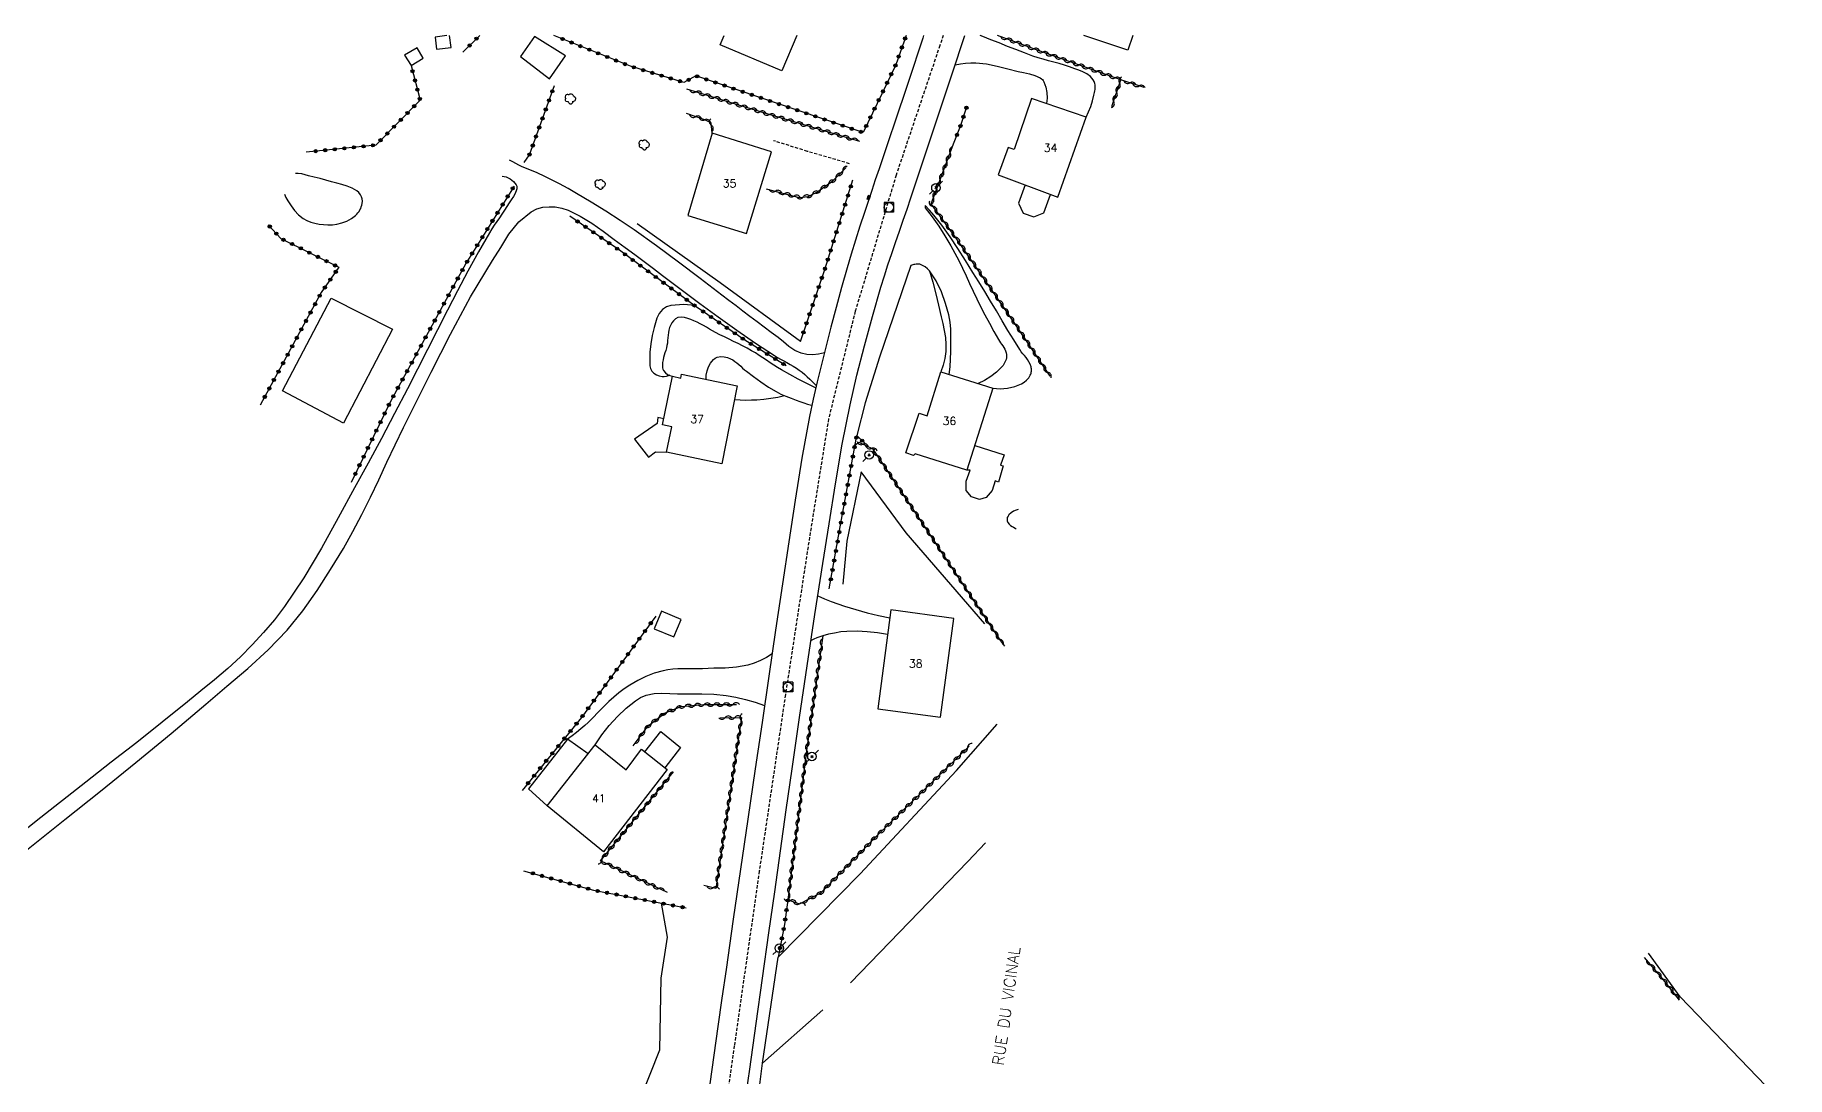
# Model space of a CAD drawing. Header units: millimetres. Extents: x 254000 to 255000, y 44022 to 45000.
# Drawn here: x 254161.7 to 254435.4, y 44837.2 to 45000.1 of the extents above; entities that cross this region are included whole.
import ezdxf
from ezdxf.enums import TextEntityAlignment as Align

# ---------------------------------------------------------------- set-up
doc = ezdxf.new("R2010")
doc.units = ezdxf.units.MM
doc.linetypes.add('DASHED', pattern=[0.75, 0.5, -0.25])
doc.layers.get('0').update_dxf_attribs({"linetype": 'CONTINUOUS'})
for name, color, linetype in [('W0001', 6, 'DASHED'), ('W0008', 7, 'CONTINUOUS'), ('W0017', 7, 'CONTINUOUS'), ('W0071', 7, 'CONTINUOUS'), ('W0101', 7, 'CONTINUOUS'), ('W0104', 1, 'CONTINUOUS'), ('W0112', 1, 'DASHED'), ('W0211', 2, 'CONTINUOUS'), ('W0300', 7, 'CONTINUOUS'), ('W0303', 7, 'CONTINUOUS'), ('W0310', 3, 'CONTINUOUS'), ('W0322', 7, 'CONTINUOUS'), ('W0323', 7, 'CONTINUOUS'), ('W0330', 7, 'CONTINUOUS'), ('W0333', 7, 'CONTINUOUS'), ('W0401', 7, 'CONTINUOUS'), ('W0420', 7, 'CONTINUOUS'), ('W0473', 7, 'CONTINUOUS'), ('W0515', 5, 'CONTINUOUS'), ('W0989', 7, 'CONTINUOUS'), ('W0991', 7, 'CONTINUOUS')]:
    doc.layers.add(name, color=color, linetype=linetype)
doc.styles.get("Standard").update_dxf_attribs({"font": 'romans.shx', "width": 0.85})

# ---------------------------------------------------------------- blocks, each defined once
blk = doc.blocks.new('T300')
for p, q in [((-0.8, 0.51), (-0.86, 0.34)), ((-0.86, 0.34), (-0.86, 0.17)), ((-0.86, 0.17), (-0.74, 0.06)), ((-0.69, 0.63), (-0.8, 0.51)), ((-0.8, -0.06), (-0.74, 0.06)), ((-0.74, 0.06), (-0.69, 0.11)), ((-0.57, 0.69), (-0.69, 0.63)), ((-0.46, 0.69), (-0.57, 0.69)), ((-0.29, 0.63), (-0.46, 0.69)), ((-0.29, 0.63), (-0.17, 0.74)), ((-0.23, 0.57), (-0.29, 0.63)), ((-0.17, 0.74), (-0.06, 0.8)), ((-0.06, 0.8), (0.06, 0.8)), ((0.06, 0.8), (0.23, 0.74)), ((0.23, 0.74), (0.34, 0.63)), ((0.34, 0.63), (0.4, 0.51)), ((0.46, 0.46), (0.34, 0.46)), ((0.4, 0.51), (0.4, 0.46)), ((0.57, 0.4), (0.46, 0.46)), ((0.57, 0.4), (0.69, 0.29)), ((0.69, 0.29), (0.74, 0.17)), ((0.74, 0.06), (0.69, -0.17)), ((0.74, 0.17), (0.74, 0.06)), ((-0.8, -0.17), (-0.8, -0.06)), ((-0.8, -0.23), (-0.8, -0.17)), ((-0.74, -0.34), (-0.8, -0.23)), ((-0.69, -0.4), (-0.74, -0.34)), ((-0.51, -0.46), (-0.69, -0.4)), ((-0.4, -0.46), (-0.51, -0.46)), ((-0.4, -0.46), (-0.34, -0.46)), ((-0.34, -0.46), (-0.34, -0.4)), ((-0.34, -0.51), (-0.34, -0.46)), ((-0.29, -0.63), (-0.34, -0.51)), ((-0.17, -0.74), (-0.29, -0.63)), ((-0.06, -0.8), (-0.17, -0.74)), ((0.06, -0.8), (-0.06, -0.8)), ((0.17, -0.74), (0.06, -0.8)), ((0.23, -0.69), (0.17, -0.74)), ((0.29, -0.46), (0.23, -0.46)), ((0.29, -0.63), (0.23, -0.69)), ((0.46, -0.4), (0.29, -0.46)), ((0.34, -0.51), (0.29, -0.63)), ((0.34, -0.51), (0.34, -0.46)), ((0.57, -0.34), (0.46, -0.4)), ((0.63, -0.29), (0.57, -0.34)), ((0.69, -0.17), (0.63, -0.29))]:
    blk.add_line(p, q)
blk = doc.blocks.new('T420')
for p, q in [((0.75, 0.75), (-0.75, 0.75)), ((-0.75, 0.75), (-0.75, -0.75)), ((0.75, 0.75), (0.75, -0.75)), ((0.75, -0.75), (-0.75, -0.75))]:
    blk.add_line(p, q)
blk.add_ellipse((0, 0), major_axis=(-0.53, 0.53), ratio=1, start_param=3.926991, end_param=10.210176)
blk = doc.blocks.new('T401')
for p, q in [((-0.3, 0.3), (0, 0.3)), ((-0.3, -0.25), (-0.3, 0.3)), ((-0.3, 0.15), (0, 0.15)), ((-0.3, 0), (0, 0)), ((0, 0.3), (0, -0.25)), ((-0.3, -0.15), (0, -0.15)), ((-0.3, -0.25), (-0.3, -0.3)), ((-0.3, -0.3), (0, -0.3)), ((0, -0.3), (0, -0.25))]:
    blk.add_line(p, q)
blk = doc.blocks.new('T473')
for p, q in [((-0.166667, 0.166667), (0.166667, -0.166667)), ((-0.166667, -0.166667), (0.166667, 0.166667)), ((0.500001, 0.500001), (1.000002, 1.000002)), ((-1.000002, -1.000002), (-0.500001, -0.500001))]:
    blk.add_line(p, q)
blk.add_ellipse((0, 0), major_axis=(0.471405, 0.471405), ratio=1, start_param=5.4977871438, end_param=11.780972451)
blk = doc.blocks.new('t323o')
at = {"color": 0, "linetype": 'Continuous'}
for radius in [0.25, 0.15]:
    blk.add_circle((0, 0), radius, dxfattribs=at)
blk = doc.blocks.new('t322o')
at = {"color": 0, "linetype": 'Continuous'}
for radius in [0.25, 0.15]:
    blk.add_circle((0, 0), radius, dxfattribs=at)
blk = doc.blocks.new('t310o')
at = {"color": 0, "linetype": 'Continuous'}
for centre, start, end in [((-0.5, 0.38), 216.8699, 323.1304), ((0.5, -0.37), 36.8699, 143.1303)]:
    blk.add_arc(centre, 0.625, start, end, dxfattribs=at)

msp = doc.modelspace()

# ---------------------------------------------------------------- linework, layer by layer
at = {"layer": 'W0001'}
msp.add_lwpolyline([(254303.59, 45000), (254303.06, 44998.42), (254296.23, 44978.15), (254289.84, 44956.88), (254285.67, 44940.06), (254282.58, 44920.79), (254278.94, 44896.96), (254274.85, 44869.39), (254270.95, 44842.07), (254267.64, 44818.98), (254263.93, 44793.87), (254260.27, 44767.67), (254254.66, 44740.72), (254249.05, 44718.45), (254241.04, 44692.35), (254234.68, 44671.27), (254234.59, 44671)], dxfattribs=at)
at = {"layer": 'W0008'}
for points in [[(254300.53, 45000), (254300.4, 44999.59), (254298.14, 44992.79), (254295.88, 44985.99), (254295.31, 44984.28), (254294.73, 44982.57), (254294.15, 44980.86), (254293.56, 44979.16), (254292.98, 44977.45), (254292.41, 44975.74), (254291.84, 44974.03), (254291.28, 44972.32), (254290.58, 44970.16), (254289.89, 44967.99), (254289.22, 44965.82), (254288.57, 44963.65), (254287.7, 44960.57), (254286.86, 44957.48), (254286.05, 44954.38), (254285.26, 44951.28), (254284.57, 44948.57), (254283.9, 44945.86), (254283.26, 44943.15), (254282.68, 44940.42), (254281.49, 44933.91), (254280.45, 44927.37), (254279.48, 44920.82), (254278.5, 44914.28), (254277.41, 44907.05), (254276.34, 44899.82), (254275.28, 44892.58), (254274.22, 44885.34), (254273.08, 44877.51), (254271.94, 44869.68), (254270.8, 44861.85), (254269.67, 44854.01), (254269.03, 44849.54), (254268.39, 44845.07), (254267.76, 44840.6), (254267.12, 44836.13)], [(254272.36, 44831.32), (254273.36, 44838.42), (254274.36, 44845.53), (254275.35, 44852.63), (254276.36, 44859.74), (254277.26, 44866.15), (254278.16, 44872.56), (254279.07, 44878.97), (254279.99, 44885.38), (254281.16, 44893.41), (254282.33, 44901.44), (254283.52, 44909.46), (254284.78, 44917.47), (254285.76, 44923.68), (254286.75, 44929.9), (254287.82, 44936.1), (254289.05, 44942.27), (254290.11, 44946.9), (254291.28, 44951.5), (254292.53, 44956.08), (254293.86, 44960.64), (254294.39, 44962.41), (254294.96, 44964.16), (254295.54, 44965.9), (254296.13, 44967.64), (254296.74, 44969.38), (254297.34, 44971.12), (254297.94, 44972.86), (254298.53, 44974.6), (254300.15, 44979.45), (254301.77, 44984.29), (254303.39, 44989.14), (254304.99, 44993.99), (254306.96, 45000)]]:
    msp.add_lwpolyline(points, dxfattribs=at)
at = {"layer": 'W0017'}
for points in [[(254325.91, 44987.24), (254326.29, 44988.06), (254326.62, 44988.91), (254326.89, 44989.78), (254327.11, 44990.66), (254327.16, 44990.88), (254327.22, 44991.1), (254327.27, 44991.33), (254327.31, 44991.55), (254327.34, 44991.78), (254327.34, 44992.02), (254327.33, 44992.26), (254327.29, 44992.49), (254327.17, 44992.8), (254327.01, 44993.08), (254326.8, 44993.34), (254326.57, 44993.56), (254326.01, 44993.98), (254325.39, 44994.3), (254324.75, 44994.56), (254324.12, 44994.8), (254323.32, 44995.1), (254322.51, 44995.37), (254321.69, 44995.61), (254320.87, 44995.83), (254320.05, 44996.05), (254319.22, 44996.27), (254318.41, 44996.51), (254317.6, 44996.77), (254316.26, 44997.25), (254314.94, 44997.77), (254313.63, 44998.29), (254312.31, 44998.82), (254311.04, 44999.32), (254309.78, 44999.83), (254309.35, 45000)], [(254305.46, 44995.4), (254306.26, 44995.57), (254307.06, 44995.67), (254307.88, 44995.72), (254308.69, 44995.71), (254310.37, 44995.53), (254312.02, 44995.19), (254313.66, 44994.78), (254315.28, 44994.37), (254316.15, 44994.18), (254317.04, 44994), (254317.92, 44993.75), (254318.75, 44993.35), (254318.92, 44993.23), (254319.07, 44993.09), (254319.2, 44992.93), (254319.3, 44992.75), (254319.61, 44991.93), (254319.78, 44991.08), (254319.82, 44990.2), (254319.73, 44989.34)], [(254300.75, 44973.43), (254300.79, 44973.07)], [(254300.79, 44973.07), (254301.86, 44971.64), (254302.88, 44970.17), (254303.85, 44968.67), (254304.77, 44967.13), (254305.41, 44965.97), (254306.02, 44964.79), (254306.6, 44963.6), (254307.16, 44962.4), (254307.71, 44961.2), (254308.27, 44960), (254308.84, 44958.8), (254309.43, 44957.62), (254310.1, 44956.32), (254310.79, 44955.03), (254311.5, 44953.74), (254312.21, 44952.46), (254312.37, 44952.21), (254312.53, 44951.96), (254312.71, 44951.72), (254312.88, 44951.48), (254313.05, 44951.23), (254313.21, 44950.97), (254313.33, 44950.69), (254313.43, 44950.4), (254313.48, 44950.13), (254313.48, 44949.87), (254313.46, 44949.6), (254313.4, 44949.34), (254313.28, 44949.01), (254313.12, 44948.7), (254312.93, 44948.41), (254312.71, 44948.14), (254311.9, 44947.35), (254311, 44946.66), (254310.04, 44946.06), (254309.02, 44945.58)], [(254304.53, 44946.99), (254304.65, 44948.2), (254304.74, 44949.41), (254304.79, 44950.61), (254304.79, 44951.82), (254304.78, 44952.95), (254304.75, 44954.07), (254304.66, 44955.2), (254304.45, 44956.32), (254303.95, 44958.12), (254303.33, 44959.91), (254302.51, 44961.62), (254301.42, 44963.2), (254301.11, 44963.53), (254300.75, 44963.82), (254300.35, 44964.05), (254299.92, 44964.22), (254299.74, 44964.26), (254299.54, 44964.26), (254299.36, 44964.24), (254299.17, 44964.21), (254299.01, 44964.19), (254298.84, 44964.15), (254298.68, 44964.11), (254298.52, 44964.06)], [(254283.64, 44944.91), (254282.29, 44945.57), (254280.95, 44946.26), (254279.63, 44946.98), (254278.32, 44947.72), (254277.72, 44948.08), (254277.14, 44948.45), (254276.56, 44948.83), (254275.98, 44949.22), (254275.41, 44949.61), (254274.83, 44949.99), (254274.24, 44950.36), (254273.64, 44950.71), (254272.95, 44951.09), (254272.25, 44951.46), (254271.55, 44951.82), (254270.84, 44952.17), (254270.13, 44952.51), (254269.42, 44952.86), (254268.71, 44953.21), (254268.01, 44953.56), (254267.53, 44953.82), (254267.06, 44954.09), (254266.59, 44954.37), (254266.12, 44954.64), (254265.64, 44954.91), (254265.15, 44955.16), (254264.65, 44955.38), (254264.14, 44955.57), (254263.68, 44955.74), (254263.19, 44955.89), (254262.66, 44955.97), (254262.13, 44955.89), (254261.76, 44955.7), (254261.45, 44955.41), (254261.21, 44955.08), (254261.02, 44954.74), (254260.85, 44954.35), (254260.74, 44953.95), (254260.66, 44953.54), (254260.61, 44953.13), (254260.57, 44952.73), (254260.54, 44952.32), (254260.5, 44951.92), (254260.43, 44951.52), (254260.34, 44951.14), (254260.24, 44950.77), (254260.12, 44950.4), (254260.01, 44950.03), (254259.91, 44949.65), (254259.82, 44949.27), (254259.76, 44948.88), (254259.73, 44948.48), (254259.73, 44948.26), (254259.75, 44948.04), (254259.8, 44947.81), (254259.9, 44947.61), (254260.18, 44947.28), (254260.51, 44947.02), (254260.9, 44946.84), (254261.31, 44946.74)], [(254266.54, 44946.23), (254266.58, 44946.9), (254266.72, 44947.55), (254266.94, 44948.17), (254267.25, 44948.76), (254267.45, 44949.05), (254267.68, 44949.32), (254267.96, 44949.54), (254268.29, 44949.7), (254268.83, 44949.79), (254269.36, 44949.76), (254269.87, 44949.63), (254270.36, 44949.45), (254270.72, 44949.27), (254271.05, 44949.05), (254271.37, 44948.81), (254271.67, 44948.54), (254271.95, 44948.28), (254272.24, 44948.01), (254272.53, 44947.75), (254272.84, 44947.5), (254273.97, 44946.67), (254275.1, 44945.84), (254276.27, 44945.04), (254277.48, 44944.32), (254278.24, 44943.94), (254279.02, 44943.61), (254279.81, 44943.31), (254280.6, 44943.01), (254281.2, 44942.79), (254281.81, 44942.57), (254282.41, 44942.37), (254283.02, 44942.18)], [(254284.01, 44912.39), (254285.03, 44911.94), (254286.07, 44911.53), (254287.12, 44911.14), (254288.18, 44910.79), (254289.93, 44910.25), (254291.69, 44909.77), (254293.46, 44909.34), (254295.24, 44908.96)], [(254294.89, 44906.35), (254293.32, 44906.62), (254291.73, 44906.79), (254290.13, 44906.86), (254288.53, 44906.83), (254287.57, 44906.75), (254286.62, 44906.59), (254285.68, 44906.39), (254284.76, 44906.14), (254284.29, 44905.99), (254283.83, 44905.82), (254283.39, 44905.62), (254282.95, 44905.4)], [(254276.88, 44903.36), (254275.99, 44902.78), (254275.05, 44902.29), (254274.07, 44901.88), (254273.06, 44901.57), (254271.3, 44901.23), (254269.51, 44901.11), (254267.73, 44901.08), (254265.97, 44901.01), (254265.2, 44900.97), (254264.43, 44900.97), (254263.67, 44900.98), (254262.9, 44900.98), (254262.13, 44900.98), (254261.35, 44900.93), (254260.58, 44900.85), (254259.82, 44900.7), (254258.45, 44900.31), (254257.13, 44899.78), (254255.86, 44899.15), (254254.62, 44898.45), (254253.75, 44897.88), (254252.93, 44897.24), (254252.14, 44896.56), (254251.36, 44895.88), (254250.87, 44895.43), (254250.4, 44894.96), (254249.94, 44894.49), (254249.49, 44894.01), (254249.04, 44893.53), (254248.58, 44893.06), (254248.11, 44892.6), (254247.62, 44892.15), (254246.97, 44891.59), (254246.3, 44891.05), (254245.62, 44890.52), (254244.92, 44890.02)], [(254249.22, 44889.1), (254250.27, 44890.66), (254251.43, 44892.15), (254252.69, 44893.54), (254254.06, 44894.84), (254254.77, 44895.44), (254255.51, 44896), (254256.31, 44896.49), (254257.18, 44896.86), (254258.41, 44897.12), (254259.65, 44897.17), (254260.89, 44897.12), (254262.1, 44897.1), (254263.99, 44897.11), (254265.88, 44897.11), (254267.77, 44897.03), (254269.66, 44896.83), (254271.19, 44896.56), (254272.71, 44896.21), (254274.21, 44895.78), (254275.68, 44895.27)]]:
    msp.add_lwpolyline(points, dxfattribs=at)
at = {"layer": 'W0071'}
for points in [[(254285.02, 44950.38), (254284.13, 44950.15), (254283.22, 44950.06), (254282.3, 44950.11), (254281.41, 44950.31), (254280.39, 44950.75), (254279.49, 44951.39), (254278.65, 44952.1), (254277.82, 44952.76), (254276.71, 44953.57), (254275.6, 44954.39), (254274.5, 44955.22), (254273.4, 44956.06), (254272.31, 44956.9), (254271.22, 44957.74), (254270.12, 44958.58), (254269.02, 44959.41), (254265.61, 44961.98), (254262.22, 44964.57), (254258.79, 44967.13), (254255.31, 44969.6), (254253.1, 44971.09), (254250.86, 44972.53), (254248.6, 44973.94), (254246.31, 44975.3), (254244.99, 44976.05), (254243.65, 44976.78), (254242.3, 44977.48), (254240.94, 44978.15), (254240.55, 44978.33), (254240.16, 44978.5), (254239.77, 44978.66), (254239.38, 44978.82), (254238.99, 44978.98), (254238.6, 44979.14), (254238.21, 44979.31), (254237.82, 44979.48), (254237.32, 44979.72), (254236.83, 44979.97), (254236.34, 44980.23), (254235.85, 44980.49)], [(254234.67, 44978.01), (254235.34, 44977.88), (254235.95, 44977.59), (254236.48, 44977.17), (254236.89, 44976.63), (254236.97, 44976.44), (254236.98, 44976.24), (254236.96, 44976.04), (254236.92, 44975.85), (254236.73, 44975.3), (254236.44, 44974.8), (254236.12, 44974.32), (254235.81, 44973.85), (254235.44, 44973.25), (254235.05, 44972.66), (254234.66, 44972.08), (254234.26, 44971.5), (254233.86, 44970.92), (254233.46, 44970.34), (254233.08, 44969.75), (254232.71, 44969.14), (254230.99, 44966.16), (254229.34, 44963.14), (254227.73, 44960.1), (254226.16, 44957.03), (254224.6, 44953.96), (254223.05, 44950.89), (254221.48, 44947.83), (254219.89, 44944.78), (254217.85, 44940.89), (254215.82, 44937), (254213.76, 44933.12), (254211.65, 44929.28), (254209.05, 44924.57), (254206.45, 44919.86), (254203.71, 44915.21), (254200.71, 44910.74), (254199.12, 44908.66), (254197.42, 44906.66), (254195.65, 44904.74), (254193.81, 44902.88), (254191.82, 44901.02), (254189.74, 44899.26), (254187.63, 44897.54), (254185.52, 44895.83), (254181.59, 44892.64), (254177.62, 44889.5), (254173.64, 44886.38), (254169.65, 44883.27), (254161.91, 44877.17), (254154.17, 44871.05)], [(254160.38, 44872.65), (254166.39, 44877.44), (254171.95, 44881.88), (254177.49, 44886.35), (254182.98, 44890.87), (254188.41, 44895.48), (254191.68, 44898.26), (254194.96, 44901.04), (254198.15, 44903.94), (254201.12, 44907.06), (254203.56, 44910.07), (254205.81, 44913.24), (254207.89, 44916.5), (254209.89, 44919.81), (254211.37, 44922.44), (254212.78, 44925.11), (254214.11, 44927.82), (254215.41, 44930.54), (254216.68, 44933.28), (254217.96, 44936), (254219.27, 44938.72), (254220.62, 44941.41), (254223.62, 44947.34), (254226.6, 44953.28), (254229.74, 44959.15), (254233.2, 44964.84), (254234.46, 44966.85), (254235.75, 44968.92), (254237.3, 44970.87), (254239.23, 44972.44), (254240.11, 44972.87), (254241.05, 44973.13), (254242.01, 44973.23), (254242.96, 44973.21), (254244.01, 44973.02), (254245, 44972.67), (254245.95, 44972.22), (254246.86, 44971.75), (254248.72, 44970.65), (254250.49, 44969.42), (254252.21, 44968.12), (254253.93, 44966.84), (254255.4, 44965.77), (254256.86, 44964.68), (254258.31, 44963.58), (254259.76, 44962.48), (254261.2, 44961.38), (254262.65, 44960.28), (254264.1, 44959.19), (254265.57, 44958.11), (254268.45, 44956.02), (254271.34, 44953.94), (254274.25, 44951.91), (254277.22, 44949.95), (254277.7, 44949.65), (254278.19, 44949.38), (254278.69, 44949.11), (254279.18, 44948.85), (254279.68, 44948.58), (254280.17, 44948.3), (254280.65, 44948), (254281.11, 44947.69), (254281.54, 44947.36), (254281.95, 44947), (254282.34, 44946.64), (254282.73, 44946.27), (254282.99, 44946.03), (254283.24, 44945.79), (254283.48, 44945.54), (254283.73, 44945.29)]]:
    msp.add_lwpolyline(points, dxfattribs=at)
at = {"layer": 'W0101'}
for points in [[(254280.73, 45000), (254278.39, 44994.45), (254268.74, 44998.51), (254269.37, 45000)], [(254333.21, 45000), (254332.42, 44997.68), (254325.57, 45000)]]:
    msp.add_lwpolyline(points, dxfattribs=at)
for points in [[(254317.38, 44990.13), (254314.67, 44982.16), (254313.74, 44982.49), (254312.18, 44978.18), (254321.5, 44974.71), (254325.91, 44987.24)], [(254272.88, 44969.04), (254276.76, 44981.8), (254267.51, 44984.7), (254263.67, 44971.86)], [(254271.42, 44945.22), (254269, 44933.03), (254260.38, 44934.86), (254261.19, 44938.82), (254259.72, 44939.14), (254261.31, 44946.74), (254262.58, 44946.4), (254262.72, 44947.03)], [(254299.21, 44934.6), (254298.92, 44934.33), (254297.76, 44934.77), (254299.84, 44940.97), (254301.08, 44940.56), (254303.23, 44947.4), (254311.32, 44944.86), (254307.29, 44932.06)], [(254295.41, 44910.19), (254293.35, 44894.75), (254303.15, 44893.44), (254305.27, 44908.84)], [(254260.44, 44885.24), (254250.53, 44872.4), (254241.72, 44879.6), (254249.22, 44889.1), (254254.06, 44885.22), (254256.45, 44888.45)]]:
    msp.add_lwpolyline(points, close=True, dxfattribs=at)
at = {"layer": 'W0104'}
for points in [[(254219.44, 44996.89), (254220.46, 44995.28), (254222.35, 44996.43), (254221.43, 44998.07)], [(254244.57, 44996.8), (254239.74, 44999.84), (254237.53, 44996.69), (254242.1, 44993.2)], [(254217.55, 44954.07), (254209.93, 44939.4), (254200.38, 44944.46), (254207.96, 44958.94)], [(254261.52, 44905.98), (254262.65, 44908.7), (254259.56, 44909.98), (254258.43, 44907.26)]]:
    msp.add_lwpolyline(points, close=True, dxfattribs=at)
for points in [[(254224.2, 44999.71), (254224.46, 44997.84), (254226.73, 44998.12), (254226.46, 45000)], [(254226.04, 45000), (254224.2, 44999.71)], [(254316.37, 44976.62), (254315.34, 44973.78), (254316.1, 44972.22), (254317.73, 44971.62), (254319.31, 44972.29), (254320.32, 44975.15)], [(254259.92, 44940.05), (254259.01, 44940.26), (254258.91, 44939.32), (254255.35, 44936.89), (254257.54, 44934.07), (254258.66, 44934.93), (254260.38, 44934.86)], [(254308.5, 44935.91), (254313.09, 44934.42), (254312.55, 44932.83), (254312.94, 44932.71), (254312.2, 44930.17), (254311.68, 44930.36), (254311.21, 44928.89), (254310.31, 44927.77), (254309.26, 44927.46), (254308, 44927.87), (254307.17, 44928.85), (254307.15, 44930.32), (254307.77, 44932.04), (254307.29, 44932.06)], [(254257, 44888), (254259.46, 44891.2), (254262.54, 44888.7), (254260.1, 44885.51)], [(254248.12, 44887.71), (254244.92, 44890.02), (254238.82, 44882.24), (254241.72, 44879.6)]]:
    msp.add_lwpolyline(points, dxfattribs=at)
at = {"layer": 'W0112'}
msp.add_lwpolyline([(254288.95, 44979.95), (254282.37, 44981.87), (254277.1, 44983.53)], dxfattribs=at)
at = {"layer": 'W0211'}
for points in [[(254311.32, 44944.86), (254312.47, 44944.76), (254313.63, 44944.85), (254314.76, 44945.11), (254315.83, 44945.55), (254316.24, 44945.79), (254316.62, 44946.1), (254316.94, 44946.46), (254317.19, 44946.88), (254317.25, 44947.04), (254317.3, 44947.21), (254317.34, 44947.37), (254317.36, 44947.54), (254317.36, 44947.71), (254317.35, 44947.88), (254317.33, 44948.05), (254317.3, 44948.21), (254317.16, 44948.6), (254316.98, 44948.97), (254316.76, 44949.32), (254316.52, 44949.64), (254316.27, 44949.95), (254316.02, 44950.25), (254315.77, 44950.56), (254315.55, 44950.89), (254314.62, 44952.39), (254313.7, 44953.9), (254312.79, 44955.41), (254311.89, 44956.93), (254310.98, 44958.44), (254310.07, 44959.96), (254309.15, 44961.46), (254308.22, 44962.96), (254307.05, 44964.83), (254305.87, 44966.69), (254304.65, 44968.54), (254303.37, 44970.33), (254302.75, 44971.14), (254302.11, 44971.92), (254301.44, 44972.68), (254300.75, 44973.43)], [(254301.42, 44963.2), (254301.94, 44961.42), (254302.42, 44959.63), (254302.86, 44957.83), (254303.27, 44956.02), (254303.52, 44954.96), (254303.76, 44953.88), (254303.95, 44952.79), (254304.02, 44951.69), (254303.97, 44950.59), (254303.82, 44949.51), (254303.57, 44948.44), (254303.23, 44947.4)], [(254264.85, 44957.69), (254264.25, 44957.83), (254263.63, 44957.91), (254263.01, 44957.94), (254262.39, 44957.91), (254261.72, 44957.85), (254261.03, 44957.76), (254260.34, 44957.55), (254259.73, 44957.17), (254259.2, 44956.55), (254258.86, 44955.82), (254258.64, 44955.06), (254258.45, 44954.33), (254258.13, 44953.07), (254257.89, 44951.78), (254257.76, 44950.48), (254257.74, 44949.17), (254257.74, 44948.77), (254257.76, 44948.35), (254257.85, 44947.93), (254258.06, 44947.54), (254258.39, 44947.2), (254258.8, 44946.95), (254259.24, 44946.8), (254259.69, 44946.71), (254260.02, 44946.69), (254260.34, 44946.73), (254260.66, 44946.82), (254260.95, 44946.96)], [(254271, 44943.08), (254271.87, 44943.03), (254272.74, 44943.01), (254273.62, 44943.02), (254274.49, 44943.06), (254275.58, 44943.16), (254276.66, 44943.29), (254277.73, 44943.47), (254278.8, 44943.69)]]:
    msp.add_lwpolyline(points, dxfattribs=at)
at = {"layer": 'W0300'}
msp.add_lwpolyline([(254310.11, 44908.02), (254297.78, 44922.27), (254290.77, 44931.76), (254288.54, 44920.96), (254287.91, 44914.24)], dxfattribs=at)
at = {"layer": 'W0303'}
msp.add_lwpolyline([(254281.27, 44952.15), (254268.73, 44961.32), (254255.78, 44970.53)], dxfattribs=at)
at = {"layer": 'W0310'}
for points in [[(254329.95, 44988.89), (254331.32, 44993.07), (254318.56, 44997.59), (254312.09, 45000)], [(254334.96, 44991.84), (254331.32, 44993.07)], [(254290.58, 44983.44), (254276.22, 44987.7), (254263.53, 44991.62)], [(254267.51, 44984.7), (254267.34, 44986.32), (254266.19, 44986.87), (254263.47, 44987.77)], [(254320.27, 44946.73), (254314.78, 44954.98), (254305.63, 44968.31), (254304.35, 44970.04), (254301.71, 44973.69), (254305.18, 44983.05)], [(254275.92, 44976.03), (254281.1, 44974.68), (254282.49, 44974.83), (254283.86, 44975.51), (254286.34, 44977.25), (254288.44, 44979.34)], [(254313.21, 44904.53), (254312.58, 44905.36), (254292.64, 44935.31), (254290.48, 44936.37), (254289.72, 44935.92)], [(254284.76, 44906.14), (254282.29, 44888.61), (254279.32, 44864.88), (254281.16, 44864.25), (254284.47, 44865.96), (254293.32, 44874.97), (254307.66, 44888.88)], [(254255.17, 44888.98), (254257.51, 44892.07), (254260.16, 44894.1), (254262.67, 44895.09), (254266.12, 44895.4), (254271.27, 44895.42)], [(254268.75, 44893.35), (254272.08, 44893.39), (254268.06, 44866.67), (254266.19, 44867.12)], [(254260.51, 44866.03), (254250.04, 44870.99), (254250.05, 44870.99), (254261.48, 44884.91)], [(254418.6, 44849.2), (254415.96, 44852.59), (254413.12, 44855.88)]]:
    msp.add_lwpolyline(points, dxfattribs=at)
at = {"layer": 'W0322'}
msp.add_lwpolyline([(254279.05, 44948.37), (254272.62, 44952.35), (254264.85, 44957.69)], dxfattribs=at)
at = {"layer": 'W0323'}
for points in [[(254228.57, 44997.36), (254231.19, 45000)], [(254297.79, 45000), (254296.17, 44995.4), (254291.07, 44984.81), (254264.94, 44993.68), (254263.09, 44992.65), (254254.72, 44995.17), (254242.74, 45000)], [(254220.46, 44995.28), (254221.88, 44989.87), (254214.95, 44982.85), (254204.07, 44981.74)], [(254238.15, 44980.11), (254238.95, 44981.35), (254242.86, 44992.19)], [(254305.18, 44983.05), (254306.27, 44985.83), (254307.25, 44988.82)], [(254236.55, 44976.45), (254229.03, 44964.35), (254217.26, 44942.79), (254211.09, 44930.12)], [(254281.27, 44952.15), (254285.12, 44963.55), (254289.48, 44977.42)], [(254198.15, 44970.37), (254200.12, 44968.26), (254209.18, 44963.75), (254206.44, 44959.79), (254196.9, 44942.18)], [(254264.85, 44957.69), (254253.24, 44966.25), (254245.24, 44971.77)], [(254285.78, 44913.5), (254287.39, 44922.61), (254290.07, 44937.45), (254291.48, 44936.13)], [(254258.72, 44909.23), (254247.09, 44893.39), (254237.79, 44881.96)], [(254238.02, 44869.43), (254248.98, 44866.39), (254263.42, 44863.62)], [(254279.32, 44864.88), (254278.81, 44861.04), (254277.83, 44855.91)]]:
    msp.add_lwpolyline(points, dxfattribs=at)
at = {"layer": 'W0330'}
for points in [[(254270.64, 44796.68), (254272.32, 44815.19), (254275.34, 44839.33), (254277.83, 44855.91), (254290.59, 44868.94), (254305.66, 44885.08), (254312.01, 44892.34)], [(254310.2, 44873.81), (254307.45, 44870.89), (254289.1, 44851.9)], [(254235.19, 44805.27), (254243.81, 44815.67), (254254.58, 44829.5), (254259.32, 44841.46), (254259.52, 44852.64), (254260.51, 44859.04), (254259.56, 44864.36)], [(254528.45, 44838.22), (254511.34, 44823.03), (254498.63, 44811.96), (254478.96, 44794.42), (254473.63, 44795.51), (254462.8, 44805.37), (254440.08, 44827.5), (254418.69, 44849.7), (254413.78, 44856.53)], [(254284.76, 44847.69), (254275.34, 44839.33)]]:
    msp.add_lwpolyline(points, dxfattribs=at)
at = {"layer": 'W0333'}
msp.add_lwpolyline([(254298.52, 44964.06), (254293.65, 44949.72), (254291.4, 44942.55), (254290.07, 44937.45)], dxfattribs=at)
at = {"layer": 'W0515'}
for points in [[(254200.69, 44975.16), (254200.92, 44974.67), (254201.23, 44974.13), (254201.71, 44973.36), (254202.26, 44972.63), (254202.88, 44971.96), (254203.6, 44971.39), (254204.19, 44971.06), (254204.81, 44970.82), (254205.45, 44970.65), (254206.1, 44970.52), (254206.79, 44970.42), (254207.48, 44970.37), (254208.17, 44970.39), (254208.86, 44970.5), (254209.64, 44970.7), (254210.41, 44970.98), (254211.15, 44971.36), (254211.8, 44971.87), (254211.99, 44972.06), (254212.17, 44972.26), (254212.33, 44972.48), (254212.47, 44972.71), (254212.59, 44972.96), (254212.69, 44973.21), (254212.77, 44973.47), (254212.82, 44973.73), (254212.85, 44974.09), (254212.82, 44974.44), (254212.72, 44974.78), (254212.56, 44975.1), (254212.3, 44975.43), (254211.97, 44975.7), (254211.62, 44975.92), (254211.26, 44976.12), (254210.48, 44976.46), (254209.66, 44976.7), (254208.84, 44976.91), (254208.03, 44977.12), (254207.14, 44977.37), (254206.25, 44977.61), (254205.35, 44977.83), (254204.45, 44978.04)], [(254204.45, 44978.04), (254203.92, 44978.18), (254203.38, 44978.34), (254202.82, 44978.44), (254202.42, 44978.43)], [(254315.3, 44925.88), (254314.98, 44925.81), (254314.56, 44925.63), (254314.18, 44925.38), (254313.85, 44925.06), (254313.71, 44924.86), (254313.6, 44924.63), (254313.55, 44924.38), (254313.58, 44924.12), (254313.7, 44923.85), (254313.89, 44923.61), (254314.11, 44923.42), (254314.35, 44923.26), (254314.58, 44923.13), (254314.82, 44923), (254315, 44922.87)]]:
    msp.add_lwpolyline(points, dxfattribs=at)

# ---------------------------------------------------------------- block references
at = {"layer": 'W0300'}
for p in [(254245.39, 44990.07), (254256.92, 44982.88), (254250.05, 44976.7)]:
    msp.add_blockref('T300', p, dxfattribs=at)
at = {"layer": 'W0310'}
for p, rotation in [((254313.5, 44999.48), 159.5685014173443), ((254314.91, 44998.95), 159.5685014173443), ((254316.31, 44998.43), 159.5685014173443), ((254317.72, 44997.91), 159.5685014173443), ((254319.13, 44997.39), 160.493314094583), ((254320.54, 44996.89), 160.493314094583), ((254321.95, 44996.39), 160.493314094583), ((254323.37, 44995.89), 160.493314094583), ((254324.78, 44995.39), 160.493314094583), ((254326.2, 44994.89), 160.493314094583), ((254327.61, 44994.39), 160.493314094583), ((254329.02, 44993.88), 160.493314094583), ((254330.44, 44993.38), 160.493314094583), ((254331.15, 44992.54), 71.82031956073138), ((254332.74, 44992.59), 161.2879578989734), ((254334.17, 44992.11), 161.2879578989734), ((254264.96, 44991.18), 162.8462041565393), ((254266.39, 44990.73), 162.8462041565393), ((254267.83, 44990.29), 162.8462041565393), ((254269.26, 44989.85), 162.8462041565393), ((254270.69, 44989.41), 162.8462041565393), ((254272.13, 44988.96), 162.8462041565393), ((254330.21, 44989.69), 71.82031956073138), ((254330.68, 44991.11), 71.82031956073138), ((254264.89, 44987.3), 161.7164600635436), ((254266.31, 44986.82), 154.3036123450372), ((254267.37, 44985.97), 95.95560994456294), ((254273.56, 44988.52), 162.8462041565393), ((254274.99, 44988.08), 162.8462041565393), ((254276.43, 44987.64), 163.4781131514374), ((254277.87, 44987.21), 163.4781131514374), ((254279.3, 44986.79), 163.4781131514374), ((254280.74, 44986.36), 163.4781131514374), ((254282.18, 44985.93), 163.4781131514374), ((254283.62, 44985.51), 163.4781131514374), ((254285.06, 44985.08), 163.4781131514374), ((254286.49, 44984.65), 163.4781131514374), ((254287.93, 44984.23), 163.4781131514374), ((254289.37, 44983.8), 163.4781131514374), ((254304.13, 44980.24), 69.66569696791237), ((254304.66, 44981.65), 69.66569696791237), ((254286.83, 44977.74), 44.94540661068977), ((254287.89, 44978.8), 44.94540661068977), ((254303.61, 44978.83), 69.66569696791237), ((254277.38, 44975.65), 345.3813808629374), ((254278.83, 44975.27), 345.3813808629374), ((254283.16, 44975.16), 26.71574107391372), ((254284.45, 44975.93), 34.97958385713999), ((254285.68, 44976.79), 34.97958385713999), ((254302.57, 44976.02), 69.66569696791237), ((254303.09, 44977.43), 69.66569696791237), ((254280.28, 44974.89), 345.3813808629374), ((254281.75, 44974.75), 6.160328015459362), ((254302.01, 44973.27), 125.8182042856295), ((254302.05, 44974.61), 69.66569696791237), ((254302.89, 44972.06), 125.8182042856295), ((254303.77, 44970.84), 125.8182042856295), ((254304.65, 44969.63), 126.5826765008325), ((254305.55, 44968.42), 126.5826765008325), ((254306.4, 44967.19), 124.4610455544569), ((254307.25, 44965.95), 124.4610455544569), ((254308.1, 44964.72), 124.4610455544569), ((254308.95, 44963.48), 124.4610455544569), ((254309.79, 44962.24), 124.4610455544569), ((254310.64, 44961.01), 124.4610455544569), ((254311.49, 44959.77), 124.4610455544569), ((254312.34, 44958.53), 124.4610455544569), ((254313.19, 44957.3), 124.4610455544569), ((254314.04, 44956.06), 124.4610455544569), ((254314.88, 44954.82), 123.6783080186052), ((254315.72, 44953.57), 123.6783080186052), ((254316.55, 44952.32), 123.6783080186052), ((254317.38, 44951.08), 123.6783080186052), ((254318.21, 44949.83), 123.6783080186052), ((254319.04, 44948.58), 123.6783080186052), ((254319.88, 44947.33), 123.6783080186052), ((254291.03, 44936.1), 153.8073395465395), ((254292.37, 44935.44), 153.8073395465395), ((254293.31, 44934.31), 123.6516371125055), ((254294.14, 44933.06), 123.6516371125055), ((254294.97, 44931.81), 123.6516371125055), ((254295.8, 44930.56), 123.6516371125055), ((254296.63, 44929.31), 123.6516371125055), ((254297.46, 44928.06), 123.6516371125055), ((254298.29, 44926.81), 123.6516371125055), ((254299.13, 44925.56), 123.6516371125055), ((254299.96, 44924.32), 123.6516371125055), ((254300.79, 44923.07), 123.6516371125055), ((254301.62, 44921.82), 123.6516371125055), ((254302.45, 44920.57), 123.6516371125055), ((254303.28, 44919.32), 123.6516371125055), ((254304.11, 44918.07), 123.6516371125055), ((254304.94, 44916.82), 123.6516371125055), ((254305.78, 44915.58), 123.6516371125055), ((254306.61, 44914.33), 123.6516371125055), ((254307.44, 44913.08), 123.6516371125055), ((254308.27, 44911.83), 123.6516371125055), ((254309.1, 44910.58), 123.6516371125055), ((254309.93, 44909.33), 123.6516371125055), ((254310.76, 44908.08), 123.6516371125055), ((254311.59, 44906.84), 123.6516371125055), ((254284.55, 44904.65), 261.9939192437399), ((254312.42, 44905.59), 123.6516371125055), ((254284.13, 44901.68), 261.9939192437399), ((254284.34, 44903.17), 261.9939192437399), ((254283.71, 44898.71), 261.9939192437399), ((254283.92, 44900.2), 261.9939192437399), ((254283.29, 44895.74), 261.9939192437399), ((254283.5, 44897.23), 261.9939192437399), ((254259.19, 44893.36), 37.42538423793908), ((254260.42, 44894.2), 21.3835160759629), ((254261.82, 44894.75), 21.3835160759629), ((254263.26, 44895.14), 5.245454524245976), ((254264.75, 44895.28), 5.245454524245976), ((254266.24, 44895.4), 0.2222478360765152), ((254267.74, 44895.41), 0.2222478360765152), ((254269.24, 44895.41), 0.2222478360765152), ((254270.74, 44895.42), 0.2222478360765152), ((254272.01, 44892.95), 261.4507861672514), ((254282.87, 44892.77), 261.9939192437399), ((254283.08, 44894.26), 261.9939192437399), ((254256.08, 44890.17), 52.97043860732757), ((254256.98, 44891.37), 52.97043860732757), ((254258, 44892.45), 37.42538423793908), ((254269.53, 44893.36), 0.8278163900740575), ((254271.03, 44893.38), 0.8278163900740575), ((254271.56, 44889.98), 261.4507861672514), ((254271.78, 44891.46), 261.4507861672514), ((254282.67, 44891.29), 261.9939192437399), ((254271.34, 44888.5), 261.4507861672514), ((254282.25, 44888.31), 262.8770640970859), ((254282.46, 44889.8), 261.9939192437399), ((254306.31, 44887.57), 44.11959453342911), ((254307.38, 44888.61), 44.11959453342911), ((254270.89, 44885.53), 261.4507861672514), ((254271.12, 44887.01), 261.4507861672514), ((254281.88, 44885.34), 262.8770640970859), ((254282.07, 44886.83), 262.8770640970859), ((254304.15, 44885.48), 44.11959453342911), ((254305.23, 44886.52), 44.11959453342911), ((254259.82, 44882.89), 50.62601816846092), ((254260.77, 44884.05), 50.62601816846092), ((254270.45, 44882.56), 261.4507861672514), ((254270.67, 44884.05), 261.4507861672514), ((254281.51, 44882.36), 262.8770640970859), ((254281.69, 44883.85), 262.8770640970859), ((254300.92, 44882.34), 44.11959453342911), ((254302, 44883.39), 44.11959453342911), ((254303.07, 44884.43), 44.11959453342911), ((254256.96, 44879.41), 50.62601816846092), ((254257.91, 44880.57), 50.62601816846092), ((254258.87, 44881.73), 50.62601816846092), ((254270, 44879.6), 261.4507861672514), ((254270.22, 44881.08), 261.4507861672514), ((254281.14, 44879.38), 262.8770640970859), ((254281.32, 44880.87), 262.8770640970859), ((254297.69, 44879.21), 44.11959453342911), ((254298.77, 44880.26), 44.11959453342911), ((254299.84, 44881.3), 44.11959453342911), ((254255.06, 44877.09), 50.62601816846092), ((254256.01, 44878.25), 50.62601816846092), ((254269.56, 44876.63), 261.4507861672514), ((254269.78, 44878.11), 261.4507861672514), ((254280.76, 44876.41), 262.8770640970859), ((254280.95, 44877.89), 262.8770640970859), ((254295.54, 44877.12), 44.11959453342911), ((254296.61, 44878.17), 44.11959453342911), ((254252.21, 44873.61), 50.62601816846092), ((254253.16, 44874.77), 50.62601816846092), ((254254.11, 44875.93), 50.62601816846092), ((254269.11, 44873.66), 261.4507861672514), ((254269.33, 44875.15), 261.4507861672514), ((254280.58, 44874.92), 262.8770640970859), ((254292.33, 44873.97), 45.51934098470554), ((254293.38, 44875.03), 44.11959453342911), ((254294.46, 44876.08), 44.11959453342911), ((254250.3, 44871.29), 50.62601816846092), ((254251.25, 44872.45), 50.62601816846092), ((254268.89, 44872.18), 261.4507861672514), ((254280.21, 44871.94), 262.8770640970859), ((254280.39, 44873.43), 262.8770640970859), ((254290.23, 44871.83), 45.51934098470554), ((254291.28, 44872.9), 45.51934098470554), ((254251.02, 44870.52), 154.6799286313009), ((254252.38, 44869.88), 154.6799286313009), ((254253.73, 44869.24), 154.6799286313009), ((254255.09, 44868.6), 154.6799286313009), ((254268.44, 44869.21), 261.4507861672514), ((254268.66, 44870.7), 261.4507861672514), ((254279.83, 44868.96), 262.8770640970859), ((254280.02, 44870.45), 262.8770640970859), ((254287.08, 44868.61), 45.51934098470554), ((254288.13, 44869.68), 45.51934098470554), ((254289.18, 44870.75), 45.51934098470554), ((254256.44, 44867.95), 154.6799286313009), ((254257.8, 44867.31), 154.6799286313009), ((254259.16, 44866.67), 154.6799286313009), ((254267.65, 44866.77), 166.4045957830135), ((254268.22, 44867.73), 261.4507861672514), ((254279.46, 44865.99), 262.8770640970859), ((254279.65, 44867.48), 262.8770640970859), ((254284.97, 44866.47), 45.51934098470554), ((254286.02, 44867.54), 45.51934098470554), ((254279.69, 44864.76), 341.1816511612181), ((254281.11, 44864.27), 341.1816511612181), ((254282.44, 44864.92), 27.23997925443485), ((254283.78, 44865.6), 27.23997925443485), ((254414.1, 44854.74), 130.7749876443052), ((254415.08, 44853.6), 130.7749876443052), ((254416.06, 44852.46), 127.925367460228), ((254416.98, 44851.28), 127.925367460228), ((254417.9, 44850.1), 127.925367460228)]:
    msp.add_blockref('t310o', p, dxfattribs=dict(at, rotation=rotation))
at = {"layer": 'W0322'}
for p, rotation in [((254266.09, 44956.84), 145.4845961392596), ((254267.32, 44955.99), 145.4845961392596), ((254268.56, 44955.14), 145.4845961392596), ((254269.79, 44954.29), 145.4845961392596), ((254271.03, 44953.44), 145.4845961392596), ((254272.27, 44952.59), 145.4845961392596), ((254273.53, 44951.79), 148.2856639521004), ((254274.81, 44951), 148.2856639521004), ((254276.08, 44950.21), 148.2856639521004), ((254277.36, 44949.42), 148.2856639521004), ((254278.63, 44948.63), 148.2856639521004)]:
    msp.add_blockref('t322o', p, dxfattribs=dict(at, rotation=rotation))
at = {"layer": 'W0323'}
for p, rotation in [((254229.62, 44998.43), 45.21090375721655), ((254230.68, 44999.49), 45.21090375721655), ((254244.13, 44999.44), 158.0373444993436), ((254245.52, 44998.88), 158.0373444993436), ((254246.91, 44998.32), 158.0373444993436), ((254248.31, 44997.76), 158.0373444993436), ((254297.13, 44998.12), 250.575298587989), ((254297.63, 44999.53), 250.575298587989), ((254249.7, 44997.19), 158.0373444993436), ((254251.09, 44996.63), 158.0373444993436), ((254252.48, 44996.07), 158.0373444993436), ((254253.87, 44995.51), 158.0373444993436), ((254255.28, 44995), 163.271898980665), ((254296.12, 44995.29), 244.2744272861699), ((254296.63, 44996.7), 250.575298587989), ((254220.69, 44994.41), 284.71276735613), ((254221.07, 44992.96), 284.71276735613), ((254256.72, 44994.57), 163.271898980665), ((254258.15, 44994.14), 163.271898980665), ((254259.59, 44993.71), 163.271898980665), ((254261.03, 44993.27), 163.271898980665), ((254262.46, 44992.84), 163.271898980665), ((254263.83, 44993.06), 209.0202968336733), ((254265.16, 44993.6), 161.2551130178574), ((254266.58, 44993.12), 161.2551130178574), ((254268, 44992.64), 161.2551130178574), ((254269.42, 44992.16), 161.2551130178574), ((254294.82, 44992.59), 244.2744272861699), ((254295.47, 44993.94), 244.2744272861699), ((254221.45, 44991.51), 284.71276735613), ((254221.83, 44990.06), 284.71276735613), ((254242.01, 44989.84), 70.17116879066958), ((254242.52, 44991.25), 70.17116879066958), ((254270.84, 44991.67), 161.2551130178574), ((254272.26, 44991.19), 161.2551130178574), ((254273.68, 44990.71), 161.2551130178574), ((254275.1, 44990.23), 161.2551130178574), ((254276.52, 44989.75), 161.2551130178574), ((254277.94, 44989.26), 161.2551130178574), ((254293.51, 44989.89), 244.2744272861699), ((254294.17, 44991.24), 244.2744272861699), ((254218.86, 44986.81), 225.3737253237453), ((254219.91, 44987.88), 225.3737253237453), ((254220.96, 44988.94), 225.3737253237453), ((254240.99, 44987.02), 70.17116879066958), ((254241.5, 44988.43), 70.17116879066958), ((254279.36, 44988.78), 161.2551130178574), ((254280.78, 44988.3), 161.2551130178574), ((254282.2, 44987.82), 161.2551130178574), ((254283.62, 44987.34), 161.2551130178574), ((254285.04, 44986.85), 161.2551130178574), ((254292.21, 44987.19), 244.2744272861699), ((254292.86, 44988.54), 244.2744272861699), ((254306.74, 44987.27), 71.79584863776854), ((254307.21, 44988.69), 71.79584863776854), ((254216.75, 44984.67), 225.3737253237453), ((254217.8, 44985.74), 225.3737253237453), ((254239.98, 44984.2), 70.17116879066958), ((254240.48, 44985.61), 70.17116879066958), ((254286.46, 44986.37), 161.2551130178574), ((254287.88, 44985.89), 161.2551130178574), ((254289.3, 44985.41), 161.2551130178574), ((254290.72, 44984.93), 161.2551130178574), ((254291.56, 44985.83), 244.2744272861699), ((254305.73, 44984.45), 68.56883272368671), ((254306.27, 44985.84), 71.79584863776854), ((254205.56, 44981.9), 185.8209921521567), ((254207.05, 44982.05), 185.8209921521567), ((254208.54, 44982.2), 185.8209921521567), ((254210.04, 44982.35), 185.8209921521567), ((254211.53, 44982.5), 185.8209921521567), ((254213.02, 44982.66), 185.8209921521567), ((254214.51, 44982.81), 185.8209921521567), ((254215.7, 44983.61), 225.3737253237453), ((254238.96, 44981.37), 70.17116879066958), ((254239.47, 44982.78), 70.17116879066958), ((254236.34, 44976.1), 238.1399280033191), ((254289.16, 44976.4), 72.53594638652581), ((254234.76, 44973.56), 238.1399280033191), ((254235.55, 44974.83), 238.1399280033191), ((254288.26, 44973.54), 72.53594638652581), ((254288.71, 44974.97), 72.53594638652581), ((254198.39, 44970.12), 313.0653051874158), ((254233.17, 44971.01), 238.1399280033191), ((254233.96, 44972.28), 238.1399280033191), ((254246.47, 44970.92), 145.3752677837889), ((254247.71, 44970.07), 145.3752677837889), ((254287.36, 44970.68), 72.53594638652581), ((254287.81, 44972.11), 72.53594638652581), ((254199.42, 44969.02), 313.0653051874158), ((254200.54, 44968.06), 333.4881012293835), ((254201.88, 44967.39), 333.4881012293835), ((254231.59, 44968.46), 238.1399280033191), ((254232.38, 44969.73), 238.1399280033191), ((254248.94, 44969.22), 145.3752677837889), ((254250.18, 44968.36), 145.3752677837889), ((254251.41, 44967.51), 145.3752677837889), ((254286.46, 44967.82), 72.53594638652581), ((254286.91, 44969.25), 72.53594638652581), ((254203.23, 44966.72), 333.4881012293835), ((254204.57, 44966.05), 333.4881012293835), ((254205.91, 44965.38), 333.4881012293835), ((254207.25, 44964.71), 333.4881012293835), ((254229.21, 44964.64), 238.1399280033191), ((254230, 44965.91), 238.1399280033191), ((254230.8, 44967.19), 238.1399280033191), ((254252.65, 44966.66), 145.3752677837889), ((254253.87, 44965.79), 143.6100923849141), ((254255.07, 44964.9), 143.6100923849141), ((254285.56, 44964.95), 72.53594638652581), ((254286.01, 44966.39), 72.53594638652581), ((254207.85, 44961.82), 235.2995762296221), ((254208.6, 44964.04), 333.4881012293835), ((254208.7, 44963.05), 235.2995762296221), ((254227.76, 44962.01), 241.3623554051994), ((254228.48, 44963.33), 241.3623554051994), ((254256.28, 44964.01), 143.6100923849141), ((254257.49, 44963.12), 143.6100923849141), ((254258.7, 44962.23), 143.6100923849141), ((254284.63, 44962.1), 71.35412893418737), ((254285.11, 44963.52), 71.35412893418737), ((254206.19, 44959.32), 241.5335956422297), ((254207, 44960.59), 235.2995762296221), ((254226.32, 44959.38), 241.3623554051994), ((254227.04, 44960.7), 241.3623554051994), ((254259.9, 44961.34), 143.6100923849141), ((254261.11, 44960.45), 143.6100923849141), ((254262.32, 44959.56), 143.6100923849141), ((254283.67, 44959.26), 71.35412893418737), ((254284.15, 44960.68), 71.35412893418737), ((254204.76, 44956.69), 241.5335956422297), ((254205.48, 44958), 241.5335956422297), ((254224.88, 44956.75), 241.3623554051994), ((254225.6, 44958.07), 241.3623554051994), ((254263.53, 44958.67), 143.6100923849141), ((254264.73, 44957.78), 143.6100923849141), ((254282.71, 44956.42), 71.35412893418737), ((254283.19, 44957.84), 71.35412893418737), ((254203.33, 44954.05), 241.5335956422297), ((254204.05, 44955.37), 241.5335956422297), ((254223.44, 44954.12), 241.3623554051994), ((254224.16, 44955.43), 241.3623554051994), ((254281.75, 44953.58), 71.35412893418737), ((254282.23, 44955), 71.35412893418737), ((254201.9, 44951.41), 241.5335956422297), ((254202.62, 44952.73), 241.5335956422297), ((254222.01, 44951.48), 241.3623554051994), ((254222.73, 44952.8), 241.3623554051994), ((254200.47, 44948.77), 241.5335956422297), ((254201.19, 44950.09), 241.5335956422297), ((254220.57, 44948.85), 241.3623554051994), ((254221.29, 44950.17), 241.3623554051994), ((254199.04, 44946.14), 241.5335956422297), ((254199.76, 44947.45), 241.5335956422297), ((254219.13, 44946.22), 241.3623554051994), ((254219.85, 44947.53), 241.3623554051994), ((254197.61, 44943.5), 241.5335956422297), ((254198.33, 44944.82), 241.5335956422297), ((254217.69, 44943.58), 241.3623554051994), ((254218.41, 44944.9), 241.3623554051994), ((254216.34, 44940.91), 244.0346924129834), ((254217, 44942.25), 244.0346924129834), ((254215.03, 44938.21), 244.0346924129834), ((254215.69, 44939.56), 244.0346924129834), ((254213.72, 44935.51), 244.0346924129834), ((254214.37, 44936.86), 244.0346924129834), ((254289.74, 44935.65), 79.77807656694337), ((254290.01, 44937.12), 79.77807656694337), ((254290.93, 44936.65), 317.1800458426089), ((254212.4, 44932.81), 244.0346924129834), ((254213.06, 44934.16), 244.0346924129834), ((254289.21, 44932.7), 79.77807656694337), ((254289.48, 44934.17), 79.77807656694337), ((254211.75, 44931.47), 244.0346924129834), ((254288.68, 44929.74), 79.77807656694337), ((254288.94, 44931.22), 79.77807656694337), ((254288.15, 44926.79), 79.77807656694337), ((254288.41, 44928.27), 79.77807656694337), ((254287.61, 44923.84), 79.77807656694337), ((254287.88, 44925.32), 79.77807656694337), ((254287.09, 44920.89), 79.97443478854449), ((254287.35, 44922.36), 79.97443478854449), ((254286.83, 44919.41), 79.97443478854449), ((254286.3, 44916.45), 79.97443478854449), ((254286.56, 44917.93), 79.97443478854449), ((254286.04, 44914.98), 79.97443478854449), ((254257.9, 44908.12), 233.7331505777076), ((254255.24, 44904.49), 233.7331505777076), ((254256.12, 44905.7), 233.7331505777076), ((254257.01, 44906.91), 233.7331505777076), ((254253.46, 44902.07), 233.7331505777076), ((254254.35, 44903.28), 233.7331505777076), ((254251.69, 44899.65), 233.7331505777076), ((254252.57, 44900.86), 233.7331505777076), ((254249.91, 44897.23), 233.7331505777076), ((254250.8, 44898.44), 233.7331505777076), ((254247.25, 44893.61), 233.7331505777076), ((254248.14, 44894.82), 233.7331505777076), ((254249.02, 44896.02), 233.7331505777076), ((254245.37, 44891.27), 230.8604297769059), ((254246.31, 44892.43), 230.8604297769059), ((254243.47, 44888.94), 230.8604297769059), ((254244.42, 44890.11), 230.8604297769059), ((254240.63, 44885.45), 230.8604297769059), ((254241.58, 44886.62), 230.8604297769059), ((254242.53, 44887.78), 230.8604297769059), ((254238.74, 44883.13), 230.8604297769059), ((254239.69, 44884.29), 230.8604297769059), ((254239.47, 44869.03), 344.4924347886193), ((254240.92, 44868.63), 344.4924347886193), ((254242.36, 44868.23), 344.4924347886193), ((254243.81, 44867.83), 344.4924347886193), ((254245.25, 44867.43), 344.4924347886193), ((254246.7, 44867.03), 344.4924347886193), ((254248.14, 44866.63), 344.4924347886193), ((254249.6, 44866.27), 349.1272796949619), ((254251.07, 44865.99), 349.1272796949619), ((254252.55, 44865.71), 349.1272796949619), ((254254.02, 44865.43), 349.1272796949619), ((254255.49, 44865.14), 349.1272796949619), ((254256.96, 44864.86), 349.1272796949619), ((254258.44, 44864.58), 349.1272796949619), ((254259.91, 44864.29), 349.1272796949619), ((254261.38, 44864.01), 349.1272796949619), ((254262.86, 44863.73), 349.1272796949619), ((254279.11, 44863.29), 262.3515394179585), ((254279.31, 44864.78), 262.3515394179585), ((254278.91, 44861.81), 262.3515394179585), ((254278.39, 44858.85), 259.2208274827921), ((254278.67, 44860.33), 259.2208274827921), ((254278.11, 44857.38), 259.2208274827921)]:
    msp.add_blockref('t323o', p, dxfattribs=dict(at, rotation=rotation))
at = {"layer": 'W0401', "rotation": 161.6441894457146}
msp.add_blockref('T401', (254291.79, 44974.68), dxfattribs=at)
at = {"layer": 'W0420'}
for p in [(254295.09, 44973.12), (254279.34, 44898.14)]:
    msp.add_blockref('T420', p, dxfattribs=at)
at = {"layer": 'W0473'}
for p in [(254302.45, 44976.19), (254292.03, 44934.42), (254283.08, 44887.28), (254277.98, 44857.32)]:
    msp.add_blockref('T473', p, dxfattribs=at)

# ---------------------------------------------------------------- texts
at = {"layer": 'W0989'}
msp.add_text('RUE DU VICINAL', height=1.75, rotation=81.8424, dxfattribs=at).set_placement((254312.99, 44838.91))
at = {"layer": 'W0991'}
for s, p in [('34', (254320.36, 44982.42)), ('35', (254270.21, 44976.87)), ('37', (254265.15, 44940.03)), ('36', (254304.56, 44939.73)), ('38', (254299.3, 44901.82)), ('41', (254249.8, 44880.75))]:
    msp.add_text(s, height=1.25, dxfattribs=at).set_placement(p, align=Align.MIDDLE_CENTER)

doc.saveas('drawing.dxf')
